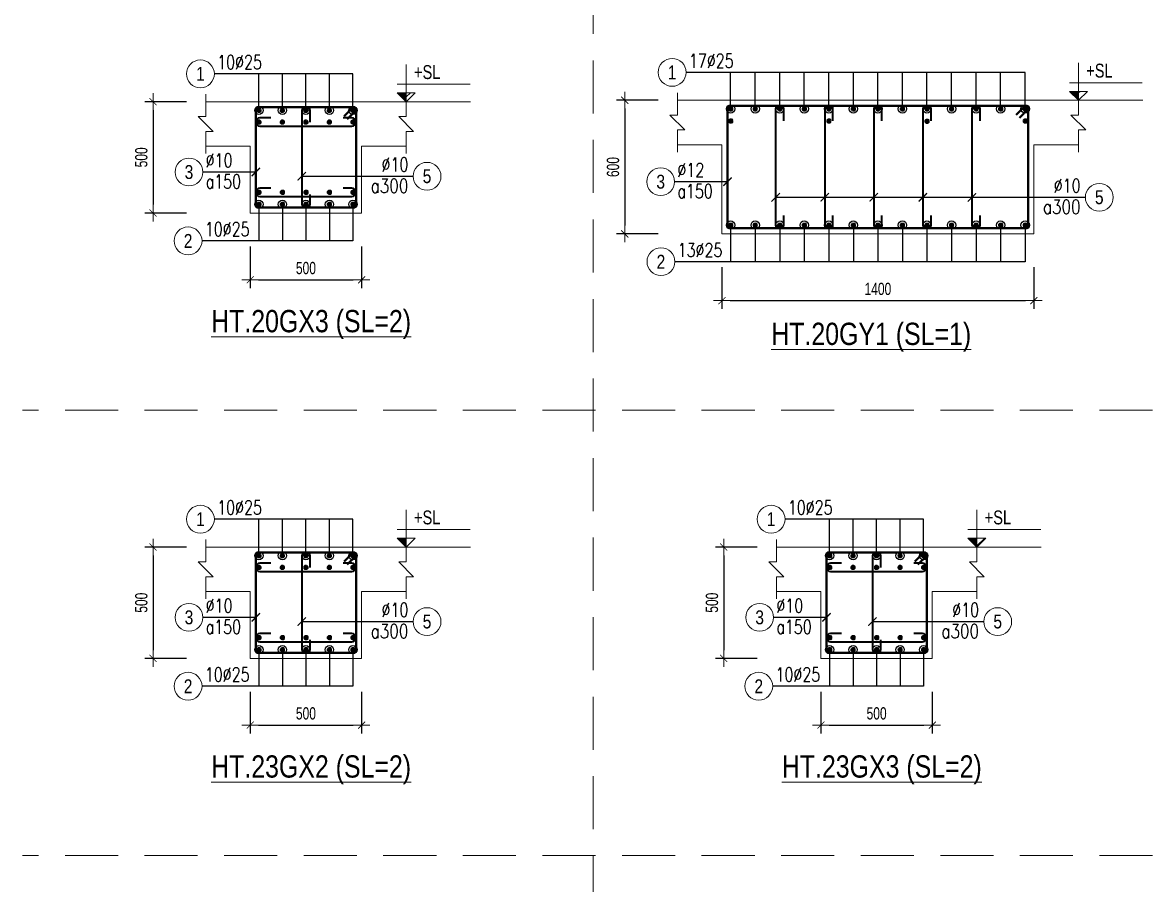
# Model space of a CAD drawing. Header units: millimetres. Extents: x 225489 to 327520, y -235866 to -221866.
# Drawn here: x 267539 to 272615, y -231996 to -228125 of the extents above; entities that cross this region are included whole.
import ezdxf
from ezdxf.enums import TextEntityAlignment as Align

# ---------------------------------------------------------------- set-up
doc = ezdxf.new("R2010")
doc.units = ezdxf.units.MM
doc.header["$PDMODE"] = 3
doc.linetypes.add('HIDDEN2', pattern=[4.762499999999999, 3.175, -1.5875])
doc.layers.get('0').update_dxf_attribs({"lineweight": 20})
doc.layers.get('Defpoints').update_dxf_attribs({"color": 151, "lineweight": 9})
for name, color, linetype, lineweight in [('NDC_S_ANNO', 7, 'Continuous', 20), ('NDC_S_CONTINUOUS', 3, 'Continuous', 20), ('NDC_S_DIM', 1, 'Continuous', 15), ('NDC_S_HIDDEN', 8, 'HIDDEN2', 13), ('NDC_S_REBAR', 4, 'Continuous', 35), ('NDC_S_STIRRUP', 4, 'Continuous', 40), ('NDC_S_TEXT SYMBOL', 7, 'Continuous', 20), ('NDC_S_THIN LINE', 8, 'Continuous', 9), ('NDC_S_VN TEXT', 7, 'Continuous', 20)]:
    doc.layers.add(name, color=color, linetype=linetype, lineweight=lineweight)
doc.styles.add('ARIAL', font='arial.ttf', dxfattribs={"width": 0.8})
doc.styles.add('NDC_ANNO', font='', dxfattribs={"width": 0.8})
doc.styles.add('NDC_DIM', font='', dxfattribs={"width": 0.75})
doc.styles.add('NDC_EN TXT', font='romans.shx', dxfattribs={"width": 0.8})
doc.styles.get('NDC_ANNO').set_extended_font_data('Dotum')
doc.styles.get('NDC_DIM').set_extended_font_data('Dotum')
doc.dimstyles.new('NDC_dim_25', dxfattribs={"dimscale": 25, "dimtxt": 2.2, "dimasz": 1.5, "dimexe": 1.5, "dimexo": 2.5, "dimgap": 1, "dimtad": 1, "dimdec": 0, "dimzin": 0, "dimdsep": 46, "dimtxsty": 'NDC_DIM', "dimblk": 'DIMMARK', "dimcen": 0.09, "dimdle": 1.2, "dimclrd": 1, "dimclre": 1, "dimclrt": 3, "dimadec": 0, "dimazin": 0, "dimtfac": 1, "dimtdec": 0, "dimtix": 1, "dimtofl": 0, "dimtmove": 0, "dimatfit": 3, "dimfxl": 6, "dimfxlon": 1, "dimtolj": 1, "dimtzin": 0, "dimarcsym": 0})

# ---------------------------------------------------------------- blocks, each defined once
blk = doc.blocks.new('kata_block_TD')
at = {"color": 6, "linetype": 'ByBlock', "lineweight": -2, "style": 'ARIAL', "width": 0.8}
blk.add_attdef('SECTDET2', text='', height=5, dxfattribs=at).set_placement((0, 7.970649532882817), align=Align.CENTER)
at = {"color": 0, "linetype": 'ByBlock', "lineweight": -2, "style": 'ARIAL', "width": 0.8}
blk.add_attdef('SECTDET1', text='', height=5, dxfattribs=at).set_placement((0, 1.470649532882817), align=Align.CENTER)
at = {"color": 3, "lineweight": 25, "style": 'ARIAL', "width": 0.8}
blk.add_attdef('SSCALE', text='', height=2.5, dxfattribs=at).set_placement((0, -3.998868953555331), align=Align.CENTER)
blk = doc.blocks.new('kata_block_CT')
at = {"layer": 'NDC_S_ANNO'}
blk.add_hatch(color=3, dxfattribs=at).paths.add_polyline_path([(0, 1.596954857557648), (-1.612010908633238, 1.596954857557648), (0, 0)])
at = {"layer": 'NDC_S_ANNO', "ltscale": 50}
h = blk.add_hatch(dxfattribs=at)
h.set_pattern_fill('ANSI31', color=256, scale=1.406250541793835, style=0)
h.set_pattern_definition([(45.00000000000001, (0, 5.456968210637569e-12), (-3.157122508925224, 3.157122508925225), [])])
h.paths.add_polyline_path([(0, 1.596954857557648), (0, 0), (1.612010908924276, 1.596954857557648)])
for p, q in [((-1.592704896858777, 3.140833880479477), (11.46947077315417, 3.140833880479477)), ((11.56125648126181, 5.456968210637569e-12), (-1.63869572513795, 5.456968210637569e-12))]:
    blk.add_line(p, q, dxfattribs=at)
for points in [[(0, 6.69495074864426), (0, 0)], [(0, 0), (-1.612010908924276, 1.596954857557648), (0, 1.596954857557648)], [(0, 0), (1.612010908924276, 1.596954857557648), (0, 1.596954857557648)]]:
    blk.add_lwpolyline(points, dxfattribs=at)
at = {"layer": 'NDC_S_ANNO', "color": 8, "ltscale": 50}
blk.add_lwpolyline([(0, 0), (-1.612010908633238, 1.596954857557648), (0, 1.596954857557648)], dxfattribs=at)
at = {"layer": 'NDC_S_TEXT SYMBOL', "color": 3, "style": 'NDC_ANNO', "width": 0.8}
blk.add_attdef('CT', (1.409564409346785, 4.068271311703938), '', height=2.5, dxfattribs=at)
blk = doc.blocks.new('DIMMARK')
at = {"layer": 'NDC_S_DIM', "color": 1}
blk.add_line((-1.5, 0), (1, 0), dxfattribs=at)
at = {"layer": 'NDC_S_DIM', "color": 2, "const_width": 0.1}
blk.add_lwpolyline([(-0.4242640687119285, -0.4242640687119285), (0.4242640687119285, 0.4242640687119285)], dxfattribs=at)
blk = doc.blocks.new('*D209')
at = {"layer": 'Defpoints', "color": 0, "transparency": 16777216}
for p in [(268561.1160967996, -228980.4652427723), (269061.1160967996, -228980.4652427723), (269061.1160967996, -229280.4652427723)]:
    blk.add_point(p, dxfattribs=at)
at = {"layer": 'NDC_S_DIM', "color": 1, "lineweight": -2, "transparency": 16777216}
for p, q in [((268561.1160967996, -229130.4652427723), (268561.1160967996, -229317.9652427723)), ((269061.1160967996, -229130.4652427723), (269061.1160967996, -229317.9652427723)), ((268598.6160967996, -229280.4652427723), (269023.6160967996, -229280.4652427723))]:
    blk.add_line(p, q, dxfattribs=at)
at = {"layer": 'NDC_S_DIM', "color": 1, "lineweight": -2, "transparency": 16777216, "xscale": 37.5, "yscale": 37.5, "zscale": 37.5, "rotation": 180}
blk.add_blockref('DIMMARK', (268561.1160967996, -229280.4652427723), dxfattribs=at)
at = {"layer": 'NDC_S_DIM', "color": 1, "lineweight": -2, "transparency": 16777216, "xscale": 37.5, "yscale": 37.5, "zscale": 37.5}
blk.add_blockref('DIMMARK', (269061.1160967996, -229280.4652427723), dxfattribs=at)
at = {"layer": 'NDC_S_DIM', "color": 3, "transparency": 16777216, "insert": (268811.1160967996, -229227.9652427723), "char_height": 55.00000000000001, "attachment_point": 5, "style": 'NDC_DIM'}
blk.add_mtext('\\A1;500', dxfattribs=at)
blk = doc.blocks.new('*D210')
at = {"layer": 'Defpoints', "color": 0, "transparency": 16777216}
for p in [(268630.7892213439, -228480.4652427723), (268124.7892213439, -228980.4652427723), (268630.7892213439, -228980.4652427723)]:
    blk.add_point(p, dxfattribs=at)
at = {"layer": 'NDC_S_DIM', "color": 1, "lineweight": -2, "transparency": 16777216}
for p, q in [((268274.7892213439, -228480.4652427723), (268087.2892213439, -228480.4652427723)), ((268124.7892213439, -228517.9652427723), (268124.7892213439, -228942.9652427723)), ((268274.7892213439, -228980.4652427723), (268087.2892213439, -228980.4652427723))]:
    blk.add_line(p, q, dxfattribs=at)
at = {"layer": 'NDC_S_DIM', "color": 1, "lineweight": -2, "transparency": 16777216, "xscale": 37.5, "yscale": 37.5, "zscale": 37.5}
for p, rotation in [((268124.7892213439, -228480.4652427723), 90), ((268124.7892213439, -228980.4652427723), 270)]:
    blk.add_blockref('DIMMARK', p, dxfattribs=dict(at, rotation=rotation))
at = {"layer": 'NDC_S_DIM', "color": 3, "transparency": 16777216, "insert": (268072.289221344, -228730.4652427723), "char_height": 55.00000000000001, "attachment_point": 5, "rotation": 90, "style": 'NDC_DIM'}
blk.add_mtext('\\A1;500', dxfattribs=at)
blk = doc.blocks.new('kata_block_THEP')
at = {"layer": 'NDC_S_REBAR', "color": 0}
for p, q in [((-0.5, 0), (0.5, 0)), ((-0.3535533905960619, 0.353553390592424), (0.3535533905960619, -0.353553390592424)), ((0.3535533905960619, 0.353553390592424), (-0.3535533905960619, -0.353553390592424)), ((0, 0.5), (0, -0.5))]:
    blk.add_line(p, q, dxfattribs=at)
at = {"layer": 'NDC_S_REBAR', "color": 0, "const_width": 0.08333333333333334}
blk.add_lwpolyline([(-0.5, -1.818989403545856e-12, 1), (0.5000000000145519, -1.818989403545856e-12, 1), (-0.5, -1.818989403545856e-12, 1)], format="xyb", dxfattribs=at)
blk = doc.blocks.new('*U11')
blk.add_circle((-2.5, 0), 2.5)
at = {"layer": 'NDC_S_VN TEXT', "color": 3, "style": 'NDC_EN TXT', "width": 0.75}
blk.add_attdef('DK1', (0.5, 0.8455043070534884), '', height=2.5, dxfattribs=at)
at = {"layer": 'NDC_S_VN TEXT', "color": 7, "style": 'ARIAL', "width": 0.8}
blk.add_attdef('SH2', text='', height=2.5, dxfattribs=at).set_placement((-2.5, 0), align=Align.MIDDLE)
blk = doc.blocks.new('*U12')
blk.add_circle((-2.5, 0), 2.5)
at = {"layer": 'NDC_S_VN TEXT', "color": 3, "style": 'NDC_EN TXT', "width": 0.75}
for tag, p in [('DK1', (0.5, 0.8455043070534884)), ('KC1', (0.5, -2.972544307831413))]:
    blk.add_attdef(tag, p, '', height=2.5, dxfattribs=at)
at = {"layer": 'NDC_S_VN TEXT', "color": 7, "style": 'ARIAL', "width": 0.8}
blk.add_attdef('SH2', text='', height=2.5, dxfattribs=at).set_placement((-2.5, 0), align=Align.MIDDLE)
blk = doc.blocks.new('*U15')
blk.add_circle((2.5, 0), 2.5)
at = {"layer": 'NDC_S_VN TEXT', "color": 3, "style": 'NDC_EN TXT'}
for tag, width, p in [('DK2', 0.75, (-0.85, 0.8455043070534884)), ('KC2', 0.8, (-0.85, -2.972544307831413))]:
    blk.add_attdef(tag, text='', height=2.5, dxfattribs=dict(at, width=width)).set_placement(p, align=Align.RIGHT)
at = {"layer": 'NDC_S_VN TEXT', "color": 7, "style": 'ARIAL', "width": 0.8}
blk.add_attdef('SH3', text='', height=2.5, dxfattribs=at).set_placement((2.5, 0), align=Align.MIDDLE)
blk = doc.blocks.new('*D211')
at = {"layer": 'Defpoints', "color": 0, "transparency": 16777216}
for p in [(270678.4251218303, -229073.9738189818), (272078.4251218303, -229073.9738189818), (272078.4251218303, -229373.9738189818)]:
    blk.add_point(p, dxfattribs=at)
at = {"layer": 'NDC_S_DIM', "color": 1, "lineweight": -2, "transparency": 16777216}
for p, q in [((270678.4251218303, -229223.9738189818), (270678.4251218303, -229411.4738189818)), ((272078.4251218303, -229223.9738189818), (272078.4251218303, -229411.4738189818)), ((270715.9251218303, -229373.9738189818), (272040.9251218303, -229373.9738189818))]:
    blk.add_line(p, q, dxfattribs=at)
at = {"layer": 'NDC_S_DIM', "color": 1, "lineweight": -2, "transparency": 16777216, "xscale": 37.5, "yscale": 37.5, "zscale": 37.5, "rotation": 180}
blk.add_blockref('DIMMARK', (270678.4251218303, -229373.9738189818), dxfattribs=at)
at = {"layer": 'NDC_S_DIM', "color": 1, "lineweight": -2, "transparency": 16777216, "xscale": 37.5, "yscale": 37.5, "zscale": 37.5}
blk.add_blockref('DIMMARK', (272078.4251218303, -229373.9738189818), dxfattribs=at)
at = {"layer": 'NDC_S_DIM', "color": 3, "transparency": 16777216, "insert": (271378.4251218303, -229321.4738189818), "char_height": 55.00000000000001, "attachment_point": 5, "style": 'NDC_DIM'}
blk.add_mtext('\\A1;1400', dxfattribs=at)
blk = doc.blocks.new('*D208')
at = {"layer": 'Defpoints', "color": 0, "transparency": 16777216}
for p in [(270748.0982463746, -228473.9738189818), (270242.0982463746, -229073.9738189818), (270748.0982463746, -229073.9738189818)]:
    blk.add_point(p, dxfattribs=at)
at = {"layer": 'NDC_S_DIM', "color": 1, "lineweight": -2, "transparency": 16777216}
for p, q in [((270392.0982463746, -228473.9738189818), (270204.5982463746, -228473.9738189818)), ((270242.0982463746, -228511.4738189818), (270242.0982463746, -229036.4738189818)), ((270392.0982463746, -229073.9738189818), (270204.5982463746, -229073.9738189818))]:
    blk.add_line(p, q, dxfattribs=at)
at = {"layer": 'NDC_S_DIM', "color": 1, "lineweight": -2, "transparency": 16777216, "xscale": 37.5, "yscale": 37.5, "zscale": 37.5}
for p, rotation in [((270242.0982463746, -228473.9738189818), 90), ((270242.0982463746, -229073.9738189818), 270)]:
    blk.add_blockref('DIMMARK', p, dxfattribs=dict(at, rotation=rotation))
at = {"layer": 'NDC_S_DIM', "color": 3, "transparency": 16777216, "insert": (270189.5982463746, -228773.9738189818), "char_height": 55.00000000000001, "attachment_point": 5, "rotation": 90, "style": 'NDC_DIM'}
blk.add_mtext('\\A1;600', dxfattribs=at)
blk = doc.blocks.new('*D224')
at = {"layer": 'Defpoints', "color": 0, "transparency": 16777216}
for p in [(268561.1160967996, -230980.46524277), (269061.1160967996, -230980.46524277), (269061.1160967996, -231280.46524277)]:
    blk.add_point(p, dxfattribs=at)
at = {"layer": 'NDC_S_DIM', "color": 1, "lineweight": -2, "transparency": 16777216}
for p, q in [((268561.1160967996, -231130.46524277), (268561.1160967996, -231317.96524277)), ((269061.1160967996, -231130.46524277), (269061.1160967996, -231317.96524277)), ((268598.6160967996, -231280.46524277), (269023.6160967996, -231280.46524277))]:
    blk.add_line(p, q, dxfattribs=at)
at = {"layer": 'NDC_S_DIM', "color": 1, "lineweight": -2, "transparency": 16777216, "xscale": 37.5, "yscale": 37.5, "zscale": 37.5, "rotation": 180}
blk.add_blockref('DIMMARK', (268561.1160967996, -231280.46524277), dxfattribs=at)
at = {"layer": 'NDC_S_DIM', "color": 1, "lineweight": -2, "transparency": 16777216, "xscale": 37.5, "yscale": 37.5, "zscale": 37.5}
blk.add_blockref('DIMMARK', (269061.1160967996, -231280.46524277), dxfattribs=at)
at = {"layer": 'NDC_S_DIM', "color": 3, "transparency": 16777216, "insert": (268811.1160967996, -231227.96524277), "char_height": 55.00000000000001, "attachment_point": 5, "style": 'NDC_DIM'}
blk.add_mtext('\\A1;500', dxfattribs=at)
blk = doc.blocks.new('*D225')
at = {"layer": 'Defpoints', "color": 0, "transparency": 16777216}
for p in [(268630.7892213439, -230480.46524277), (268124.7892213439, -230980.46524277), (268630.7892213439, -230980.46524277)]:
    blk.add_point(p, dxfattribs=at)
at = {"layer": 'NDC_S_DIM', "color": 1, "lineweight": -2, "transparency": 16777216}
for p, q in [((268274.7892213439, -230480.46524277), (268087.2892213439, -230480.46524277)), ((268124.7892213439, -230517.96524277), (268124.7892213439, -230942.96524277)), ((268274.7892213439, -230980.46524277), (268087.2892213439, -230980.46524277))]:
    blk.add_line(p, q, dxfattribs=at)
at = {"layer": 'NDC_S_DIM', "color": 1, "lineweight": -2, "transparency": 16777216, "xscale": 37.5, "yscale": 37.5, "zscale": 37.5}
for p, rotation in [((268124.7892213439, -230480.46524277), 90), ((268124.7892213439, -230980.46524277), 270)]:
    blk.add_blockref('DIMMARK', p, dxfattribs=dict(at, rotation=rotation))
at = {"layer": 'NDC_S_DIM', "color": 3, "transparency": 16777216, "insert": (268072.289221344, -230730.4652427699), "char_height": 55.00000000000001, "attachment_point": 5, "rotation": 90, "style": 'NDC_DIM'}
blk.add_mtext('\\A1;500', dxfattribs=at)
blk = doc.blocks.new('*D226')
at = {"layer": 'Defpoints', "color": 0, "transparency": 16777216}
for p in [(271122.6270341682, -230980.46524277), (271622.6270341682, -230980.46524277), (271622.6270341682, -231280.46524277)]:
    blk.add_point(p, dxfattribs=at)
at = {"layer": 'NDC_S_DIM', "color": 1, "lineweight": -2, "transparency": 16777216}
for p, q in [((271122.6270341682, -231130.46524277), (271122.6270341682, -231317.96524277)), ((271622.6270341682, -231130.46524277), (271622.6270341682, -231317.96524277)), ((271160.1270341682, -231280.46524277), (271585.1270341682, -231280.46524277))]:
    blk.add_line(p, q, dxfattribs=at)
at = {"layer": 'NDC_S_DIM', "color": 1, "lineweight": -2, "transparency": 16777216, "xscale": 37.5, "yscale": 37.5, "zscale": 37.5, "rotation": 180}
blk.add_blockref('DIMMARK', (271122.6270341682, -231280.46524277), dxfattribs=at)
at = {"layer": 'NDC_S_DIM', "color": 1, "lineweight": -2, "transparency": 16777216, "xscale": 37.5, "yscale": 37.5, "zscale": 37.5}
blk.add_blockref('DIMMARK', (271622.6270341682, -231280.46524277), dxfattribs=at)
at = {"layer": 'NDC_S_DIM', "color": 3, "transparency": 16777216, "insert": (271372.6270341682, -231227.96524277), "char_height": 55.00000000000001, "attachment_point": 5, "style": 'NDC_DIM'}
blk.add_mtext('\\A1;500', dxfattribs=at)
blk = doc.blocks.new('*D227')
at = {"layer": 'Defpoints', "color": 0, "transparency": 16777216}
for p in [(271192.3001587125, -230480.46524277), (270686.3001587125, -230980.46524277), (271192.3001587125, -230980.46524277)]:
    blk.add_point(p, dxfattribs=at)
at = {"layer": 'NDC_S_DIM', "color": 1, "lineweight": -2, "transparency": 16777216}
for p, q in [((270836.3001587125, -230480.46524277), (270648.8001587125, -230480.46524277)), ((270686.3001587125, -230517.96524277), (270686.3001587125, -230942.96524277)), ((270836.3001587125, -230980.46524277), (270648.8001587125, -230980.46524277))]:
    blk.add_line(p, q, dxfattribs=at)
at = {"layer": 'NDC_S_DIM', "color": 1, "lineweight": -2, "transparency": 16777216, "xscale": 37.5, "yscale": 37.5, "zscale": 37.5}
for p, rotation in [((270686.3001587125, -230480.46524277), 90), ((270686.3001587125, -230980.46524277), 270)]:
    blk.add_blockref('DIMMARK', p, dxfattribs=dict(at, rotation=rotation))
at = {"layer": 'NDC_S_DIM', "color": 3, "transparency": 16777216, "insert": (270633.8001587125, -230730.46524277), "char_height": 55.00000000000001, "attachment_point": 5, "rotation": 90, "style": 'NDC_DIM'}
blk.add_mtext('\\A1;500', dxfattribs=at)

msp = doc.modelspace()

# ---------------------------------------------------------------- linework, layer by layer
at = {"layer": 'NDC_S_CONTINUOUS'}
for points in [[(268361.1160967996, -228480.4652427723), (268561.1160967996, -228480.4652427723), (268561.1160967996, -228480.4652427723), (269061.1160967996, -228480.4652427723), (269061.1160967996, -228480.4652427723), (269261.1160967996, -228480.4652427723)], [(270478.4251218303, -228473.9738189818), (270678.4251218303, -228473.9738189818), (270678.4251218303, -228473.9738189818), (272078.4251218303, -228473.9738189818), (272078.4251218303, -228473.9738189818), (272278.4251218303, -228473.9738189818)], [(268361.1160967996, -228680.4652427723), (268561.1160967996, -228680.4652427723), (268561.1160967996, -228980.4652427723), (269061.1160967996, -228980.4652427723), (269061.1160967996, -228680.4652427723), (269261.1160967996, -228680.4652427723)], [(270478.4251218303, -228673.9738189818), (270678.4251218303, -228673.9738189818), (270678.4251218303, -229073.9738189818), (272078.4251218303, -229073.9738189818), (272078.4251218303, -228673.9738189818), (272278.4251218303, -228673.9738189818)], [(268361.1160967996, -230480.46524277), (268561.1160967996, -230480.46524277), (268561.1160967996, -230480.46524277), (269061.1160967996, -230480.46524277), (269061.1160967996, -230480.46524277), (269261.1160967996, -230480.46524277)], [(270922.6270341682, -230480.46524277), (271122.6270341682, -230480.46524277), (271122.6270341682, -230480.46524277), (271622.6270341682, -230480.46524277), (271622.6270341682, -230480.46524277), (271822.6270341682, -230480.46524277)], [(268361.1160967996, -230680.46524277), (268561.1160967996, -230680.46524277), (268561.1160967996, -230980.46524277), (269061.1160967996, -230980.46524277), (269061.1160967996, -230680.46524277), (269261.1160967996, -230680.46524277)], [(270922.6270341682, -230680.46524277), (271122.6270341682, -230680.46524277), (271122.6270341682, -230980.46524277), (271622.6270341682, -230980.46524277), (271622.6270341682, -230680.46524277), (271822.6270341682, -230680.46524277)]]:
    msp.add_lwpolyline(points, dxfattribs=at)
at = {"layer": 'NDC_S_HIDDEN', "ltscale": 75}
for p, q in [((270100.896388074, -221865.8761660784), (270100.896388074, -235865.8761660625)), ((285469.9620122854, -229865.8761660693), (267539.3854507055, -229865.8761660692)), ((285469.9620122854, -231865.876166067), (267539.3854507055, -231865.8761660669))]:
    msp.add_line(p, q, dxfattribs=at)
at = {"layer": 'NDC_S_REBAR'}
for points in [[(270956.3234586943, -228566.3185089151), (270956.3234586943, -228517.4053391053, 0.9999999999999999), (270919.4594586943, -228517.4053391053), (270919.4594586943, -229030.5418189817, 0.9999999999999999), (270956.3234586943, -229030.5418189817), (270956.3234586943, -228991.2849279729, -0.414213562)], [(271176.3907849663, -228566.3185089151), (271176.3907849663, -228517.4053391053, 0.9999999999999999), (271139.5267849662, -228517.4053391053), (271139.5267849662, -229030.5418189817, 0.9999999999999999), (271176.3907849663, -229030.5418189817), (271176.3907849663, -228991.2849279729, -0.414213562)], [(271396.7241183036, -228566.3185089151), (271396.7241183036, -228517.4053391053, 0.9999999999999999), (271359.8601183036, -228517.4053391053), (271359.8601183036, -229030.5418189818, 0.9999999999999999), (271396.7241183036, -229030.5418189818), (271396.7241183036, -228991.2849279729, -0.414213562)], [(271617.057451641, -228566.3185089151), (271617.057451641, -228517.4053391053, 0.9999999999999999), (271580.193451641, -228517.4053391053), (271580.193451641, -229030.5418189818, 0.9999999999999999), (271617.057451641, -229030.5418189818), (271617.057451641, -228991.2849279729, -0.414213562)], [(271837.3907849743, -228566.3185089152), (271837.3907849743, -228517.4053391053, 0.9999999999999999), (271800.5267849743, -228517.4053391053), (271800.5267849743, -229030.5418189818, 0.9999999999999999), (271837.3907849743, -229030.5418189818), (271837.3907849743, -228991.284927973, -0.414213562)], [(268829.5480967996, -228572.8099327056), (268829.5480967996, -228523.8967628958, 0.9999999999999999), (268792.6840967996, -228523.8967628958), (268792.6840967996, -228937.0332427722, 0.9999999999999999), (268829.5480967996, -228937.0332427722), (268829.5480967996, -228897.7763517634, -0.414213562)], [(268653.4612666097, -228553.6912818585), (268604.5480967998, -228553.6912818585, 0.9999999999999999), (268604.5480967998, -228590.5552818586), (269017.6840967998, -228590.5552818586, 0.9999999999999999), (269017.6840967998, -228553.6912818585), (268978.4272057909, -228553.6912818585, -0.414213562)], [(268653.4612666097, -228868.9819732218), (268604.5480967998, -228868.9819732218, 0.9999999999999999), (268604.5480967998, -228905.8459732218), (269017.6840967998, -228905.8459732218, 0.9999999999999999), (269017.6840967998, -228868.9819732218), (268978.4272057909, -228868.9819732218, -0.414213562)], [(268829.5480967996, -230572.8099327033), (268829.5480967996, -230523.8967628934, 0.9999999999999999), (268792.6840967996, -230523.8967628934), (268792.6840967996, -230937.0332427699, 0.9999999999999999), (268829.5480967996, -230937.0332427699), (268829.5480967996, -230897.7763517611, -0.414213562)], [(271391.0590341682, -230572.8099327034), (271391.0590341682, -230523.8967628935, 0.9999999999999999), (271354.1950341681, -230523.8967628935), (271354.1950341681, -230937.03324277, 0.9999999999999999), (271391.0590341682, -230937.03324277), (271391.0590341682, -230897.7763517612, -0.414213562)], [(268653.4612666097, -230553.6912818562), (268604.5480967998, -230553.6912818562, 0.9999999999999999), (268604.5480967998, -230590.5552818563), (269017.6840967998, -230590.5552818563, 0.9999999999999999), (269017.6840967998, -230553.6912818562), (268978.4272057909, -230553.6912818562, -0.414213562)], [(271214.9722039782, -230553.6912818563), (271166.0590341684, -230553.6912818563, 0.9999999999999999), (271166.0590341684, -230590.5552818563), (271579.1950341683, -230590.5552818563, 0.9999999999999999), (271579.1950341683, -230553.6912818563), (271539.9381431595, -230553.6912818563, -0.414213562)], [(268653.4612666097, -230868.9819732194), (268604.5480967998, -230868.9819732194, 0.9999999999999999), (268604.5480967998, -230905.8459732195), (269017.6840967998, -230905.8459732195, 0.9999999999999999), (269017.6840967998, -230868.9819732194), (268978.4272057909, -230868.9819732194, -0.414213562)], [(271214.9722039782, -230868.9819732195), (271166.0590341684, -230868.9819732195, 0.9999999999999999), (271166.0590341684, -230905.8459732195), (271579.1950341683, -230905.8459732195, 0.9999999999999999), (271579.1950341683, -230868.9819732195), (271539.9381431595, -230868.9819732195, -0.414213562)]]:
    msp.add_lwpolyline(points, format="xyb", dxfattribs=at)
at = {"layer": 'NDC_S_STIRRUP'}
for points in [[(271999.4251218303, -228538.9738189818), (272039.4251218303, -228498.9738189818, -0.414213562), (272053.4251218303, -228512.9738189818), (272053.4251218303, -229034.9738189818, -0.414213562), (272039.4251218303, -229048.9738189818), (270717.4251218303, -229048.9738189818, -0.414213562), (270703.4251218303, -229034.9738189818), (270703.4251218303, -228512.9738189818, -0.414213562), (270717.4251218303, -228498.9738189818), (272039.4251218303, -228498.9738189818, -0.414213562), (272053.4251218303, -228512.9738189818), (272013.4251218303, -228552.9738189818)], [(268982.1160967996, -228545.4652427723), (269022.1160967996, -228505.4652427723, -0.414213562), (269036.1160967996, -228519.4652427723), (269036.1160967996, -228941.4652427723, -0.414213562), (269022.1160967996, -228955.4652427723), (268600.1160967996, -228955.4652427723, -0.414213562), (268586.1160967996, -228941.4652427723), (268586.1160967996, -228519.4652427723, -0.414213562), (268600.1160967996, -228505.4652427723), (269022.1160967996, -228505.4652427723, -0.414213562), (269036.1160967996, -228519.4652427723), (268996.1160967996, -228559.4652427723)], [(268982.1160967996, -230545.46524277), (269022.1160967996, -230505.46524277, -0.414213562), (269036.1160967996, -230519.46524277), (269036.1160967996, -230941.46524277, -0.414213562), (269022.1160967996, -230955.46524277), (268600.1160967996, -230955.46524277, -0.414213562), (268586.1160967996, -230941.46524277), (268586.1160967996, -230519.46524277, -0.414213562), (268600.1160967996, -230505.46524277), (269022.1160967996, -230505.46524277, -0.414213562), (269036.1160967996, -230519.46524277), (268996.1160967996, -230559.46524277)], [(271543.6270341682, -230545.46524277), (271583.6270341682, -230505.46524277, -0.414213562), (271597.6270341682, -230519.46524277), (271597.6270341682, -230941.46524277, -0.414213562), (271583.6270341682, -230955.46524277), (271161.6270341682, -230955.46524277, -0.414213562), (271147.6270341682, -230941.46524277), (271147.6270341682, -230519.46524277, -0.414213562), (271161.6270341682, -230505.46524277), (271583.6270341682, -230505.46524277, -0.414213562), (271597.6270341682, -230519.46524277), (271557.6270341682, -230559.46524277)]]:
    msp.add_lwpolyline(points, format="xyb", dxfattribs=at)
at = {"layer": 'NDC_S_THIN LINE'}
for points in [[(268361.1160967996, -228713.7985761056), (268361.1160967996, -228613.7985761056), (268394.449430133, -228613.7985761056), (268327.7827634663, -228547.131909439), (268361.1160967996, -228547.131909439), (268361.1160967996, -228447.131909439)], [(269261.1160967996, -228713.7985761056), (269261.1160967996, -228613.7985761056), (269294.449430133, -228613.7985761056), (269227.7827634663, -228547.131909439), (269261.1160967996, -228547.131909439), (269261.1160967996, -228447.131909439)], [(270478.4251218303, -228707.3071523151), (270478.4251218303, -228607.3071523151), (270511.7584551636, -228607.3071523151), (270445.0917884969, -228540.6404856484), (270478.4251218303, -228540.6404856484), (270478.4251218303, -228440.6404856484)], [(272278.4251218303, -228707.3071523151), (272278.4251218303, -228607.3071523151), (272311.7584551636, -228607.3071523151), (272245.0917884969, -228540.6404856484), (272278.4251218303, -228540.6404856484), (272278.4251218303, -228440.6404856484)], [(268361.1160967996, -230713.7985761033), (268361.1160967996, -230613.7985761033), (268394.449430133, -230613.7985761033), (268327.7827634663, -230547.1319094366), (268361.1160967996, -230547.1319094366), (268361.1160967996, -230447.1319094366)], [(269261.1160967996, -230713.7985761033), (269261.1160967996, -230613.7985761033), (269294.449430133, -230613.7985761033), (269227.7827634663, -230547.1319094366), (269261.1160967996, -230547.1319094366), (269261.1160967996, -230447.1319094366)], [(270922.6270341682, -230713.7985761034), (270922.6270341682, -230613.7985761034), (270955.9603675015, -230613.7985761034), (270889.2937008349, -230547.1319094367), (270922.6270341682, -230547.1319094367), (270922.6270341682, -230447.1319094367)], [(271822.6270341682, -230713.7985761034), (271822.6270341682, -230613.7985761034), (271855.9603675015, -230613.7985761034), (271789.2937008349, -230547.1319094367), (271822.6270341682, -230547.1319094367), (271822.6270341682, -230447.1319094367)]]:
    msp.add_lwpolyline(points, dxfattribs=at)

# ---------------------------------------------------------------- block references
at = {"layer": 'NDC_S_REBAR', "xscale": 22, "yscale": 22, "zscale": 22}
for p in [(270717.4251218303, -228512.9738189818), (270827.5917884969, -228512.9738189818), (270937.7584551636, -228512.9738189818), (271047.9251218303, -228512.9738189818), (271158.0917884969, -228512.9738189818), (271268.2584551636, -228512.9738189818), (271378.4251218303, -228512.9738189818), (271488.5917884969, -228512.9738189818), (271598.7584551636, -228512.9738189818), (271708.9251218303, -228512.9738189818), (271819.0917884969, -228512.9738189818), (271929.2584551636, -228512.9738189818), (272039.4251218303, -228512.9738189818), (268600.1160967996, -228519.4652427723), (269022.1160967996, -228519.4652427723), (268600.1160967996, -228572.1232818585), (269022.1160967996, -228572.1232818585), (270717.4251218303, -228567.4467240676), (271158.0917884969, -228567.4467240676), (271598.6254516408, -228568.2760101614), (272039.4251218303, -228567.4467240676), (268600.1160967996, -228887.4139732217), (268705.6160967996, -228887.4139732217), (268811.1160967996, -228887.4139732217), (268916.6160967996, -228887.4139732217), (269022.1160967996, -228887.4139732217), (268600.1160967996, -228941.4652427723), (268705.6160967996, -228941.4652427723), (268811.1160967996, -228941.4652427723), (268916.6160967996, -228941.4652427723), (269022.1160967996, -228941.4652427723), (270717.4251218303, -229034.9738189818), (270827.5917884969, -229034.9738189818), (270937.7584551636, -229034.9738189818), (271047.9251218303, -229034.9738189818), (271158.0917884969, -229034.9738189818), (271268.2584551636, -229034.9738189818), (271378.4251218303, -229034.9738189818), (271488.5917884969, -229034.9738189818), (271598.7584551636, -229034.9738189818), (271708.9251218303, -229034.9738189818), (271819.0917884969, -229034.9738189818), (271929.2584551636, -229034.9738189818), (272039.4251218303, -229034.9738189818), (268600.1160967996, -230519.46524277), (269022.1160967996, -230519.46524277), (271161.6270341682, -230519.46524277), (271583.6270341682, -230519.46524277), (268600.1160967996, -230572.1232818562), (269022.1160967996, -230572.1232818562), (271161.6270341682, -230572.1232818562), (271583.6270341682, -230572.1232818562), (268600.1160967996, -230887.4139732194), (268705.6160967996, -230887.4139732194), (268811.1160967996, -230887.4139732194), (268916.6160967996, -230887.4139732194), (269022.1160967996, -230887.4139732194), (271161.6270341682, -230887.4139732195), (271267.1270341682, -230887.4139732195), (271372.6270341682, -230887.4139732195), (271478.1270341682, -230887.4139732195), (271583.6270341682, -230887.4139732195), (268600.1160967996, -230941.46524277), (268705.6160967996, -230941.46524277), (268811.1160967996, -230941.46524277), (268916.6160967996, -230941.46524277), (269022.1160967996, -230941.46524277), (271161.6270341682, -230941.46524277), (271267.1270341682, -230941.46524277), (271372.6270341682, -230941.46524277), (271478.1270341682, -230941.46524277), (271583.6270341682, -230941.46524277)]:
    msp.add_blockref('kata_block_THEP', p, dxfattribs=at)
at = {"layer": 'NDC_S_REBAR', "xscale": -22, "yscale": 22, "zscale": 22, "rotation": 180}
for p in [(268705.6160967996, -228519.4652427723), (268811.1160967996, -228519.4652427723), (268916.6160967996, -228519.4652427723), (268705.6160967996, -228572.1232818585), (268811.1160967996, -228572.1232818585), (268916.6160967996, -228572.1232818585), (268705.6160967996, -230519.46524277), (268811.1160967996, -230519.46524277), (268916.6160967996, -230519.46524277), (271267.1270341682, -230519.46524277), (271372.6270341682, -230519.46524277), (271478.1270341682, -230519.46524277), (268705.6160967996, -230572.1232818562), (268811.1160967996, -230572.1232818562), (268916.6160967996, -230572.1232818562), (271267.1270341682, -230572.1232818562), (271372.6270341682, -230572.1232818562), (271478.1270341682, -230572.1232818562)]:
    msp.add_blockref('kata_block_THEP', p, dxfattribs=at)
at = {"layer": 'NDC_S_THIN LINE', "xscale": 25, "yscale": 25, "zscale": 25}
for name, p, values in [('*U11', (268400.1160967996, -228355.4652427723), {'SH2': '1', 'DK1': '10%%c25'}), ('*U11', (270517.4251218303, -228348.9738189818), {'SH2': '1', 'DK1': '17%%c25'}), ('*U12', (268348.6160967996, -228796.2859133819), {'SH2': '3', 'DK1': '%%c10', 'KC1': 'a150'}), ('*U15', (269292.1722956639, -228815.3815056591), {'SH3': '5', 'DK2': '%%c10', 'KC2': 'a300'}), ('*U12', (270465.9251218303, -228839.7944895914), {'SH2': '3', 'DK1': '%%c12', 'KC1': 'a150'}), ('*U15', (272309.4813206945, -228909.964225858), {'SH3': '5', 'DK2': '%%c10', 'KC2': 'a300'}), ('*U11', (268344.6576489512, -229105.4652427723), {'SH2': '2', 'DK1': '10%%c25'}), ('*U11', (270467.1161534534, -229198.9738189818), {'SH2': '2', 'DK1': '13%%c25'}), ('*U11', (268400.1160967996, -230355.46524277), {'SH2': '1', 'DK1': '10%%c25'}), ('*U11', (270961.6270341682, -230355.46524277), {'SH2': '1', 'DK1': '10%%c25'}), ('*U12', (268348.6160967996, -230796.2859133795), {'SH2': '3', 'DK1': '%%c10', 'KC1': 'a150'}), ('*U15', (269292.1722956639, -230815.3815056568), {'SH3': '5', 'DK2': '%%c10', 'KC2': 'a300'}), ('*U12', (270910.1270341682, -230796.2859133796), {'SH2': '3', 'DK1': '%%c10', 'KC1': 'a150'}), ('*U15', (271853.6832330324, -230815.3815056568), {'SH3': '5', 'DK2': '%%c10', 'KC2': 'a300'}), ('*U11', (268344.6576489512, -231105.46524277), {'SH2': '2', 'DK1': '10%%c25'}), ('*U11', (270906.1685863197, -231105.46524277), {'SH2': '2', 'DK1': '10%%c25'})]:
    msp.add_blockref(name, p, dxfattribs=at).add_auto_attribs(values)
at = {"layer": 'NDC_S_VN TEXT', "xscale": 25, "yscale": 25, "zscale": 25}
for p in [(269261.1160967996, -228480.4652427723), (272278.4251218303, -228473.9738189818), (269261.1160967996, -230480.46524277), (271822.6270341682, -230480.46524277)]:
    msp.add_blockref('kata_block_CT', p, dxfattribs=at).add_auto_attribs({'CT': '+SL'})
at = {"layer": 'NDC_S_VN TEXT'}
ref = msp.add_blockref('kata_block_TD', (268834.3744711572, -229545.3708897093), dxfattribs=dict(at, xscale=20, yscale=20, zscale=20))
ref.add_attrib('SECTDET1', '%%uHT.20GX3 (SL=2)', dxfattribs={"layer": '0', "color": 0, "linetype": 'ByBlock', "lineweight": -2, "height": 100, "style": 'ARIAL', "width": 0.8}).set_placement((268834.3744711572, -229515.9578990516), align=Align.CENTER)
ref = msp.add_blockref('kata_block_TD', (271348.45052806, -229602.553900716), dxfattribs=dict(at, xscale=20, yscale=20, zscale=20))
ref.add_attrib('SECTDET1', '%%uHT.20GY1 (SL=1)', dxfattribs={"layer": '0', "color": 0, "linetype": 'ByBlock', "lineweight": -2, "height": 100, "style": 'ARIAL', "width": 0.8}).set_placement((271348.45052806, -229573.1409100584), align=Align.CENTER)
ref = msp.add_blockref('kata_block_TD', (268834.3744711572, -231545.370889707), dxfattribs=dict(at, xscale=20, yscale=20, zscale=20))
ref.add_attrib('SECTDET1', '%%uHT.23GX2 (SL=2)', dxfattribs={"layer": '0', "color": 0, "linetype": 'ByBlock', "lineweight": -2, "height": 100, "style": 'ARIAL', "width": 0.8}).set_placement((268834.3744711572, -231515.9578990493), align=Align.CENTER)
ref = msp.add_blockref('kata_block_TD', (271395.8854085258, -231545.370889707), dxfattribs=dict(at, xscale=20, yscale=20, zscale=20))
ref.add_attrib('SECTDET1', '%%uHT.23GX3 (SL=2)', dxfattribs={"layer": '0', "color": 0, "linetype": 'ByBlock', "lineweight": -2, "height": 100, "style": 'ARIAL', "width": 0.8}).set_placement((271395.8854085258, -231515.9578990494), align=Align.CENTER)

# ---------------------------------------------------------------- dimensions: what is measured, and where the dimension line sits
at = {"layer": 'NDC_S_DIM'}
for base, p1, p2, picture, middle in [((268124.7892213439, -228980.4652427723), (268630.7892213439, -228480.4652427723), (268630.7892213439, -228980.4652427723), '*D210', (268072.289221344, -228730.4652427723)), ((270242.0982463746, -229073.9738189818), (270748.0982463746, -228473.9738189818), (270748.0982463746, -229073.9738189818), '*D208', (270189.5982463746, -228773.9738189818)), ((268124.7892213439, -230980.46524277), (268630.7892213439, -230480.46524277), (268630.7892213439, -230980.46524277), '*D225', (268072.289221344, -230730.4652427699)), ((270686.3001587125, -230980.46524277), (271192.3001587125, -230480.46524277), (271192.3001587125, -230980.46524277), '*D227', (270633.8001587125, -230730.46524277))]:
    dim = msp.add_linear_dim(base=base, p1=p1, p2=p2, angle=270, dimstyle='NDC_dim_25', dxfattribs=at)
    dim.commit()
    dim.dimension.update_dxf_attribs({"geometry": picture, "text_midpoint": middle})
for base, p1, p2, picture, middle in [((269061.1160967996, -229280.4652427723), (268561.1160967996, -228980.4652427723), (269061.1160967996, -228980.4652427723), '*D209', (268811.1160967996, -229227.9652427723)), ((272078.4251218303, -229373.9738189818), (270678.4251218303, -229073.9738189818), (272078.4251218303, -229073.9738189818), '*D211', (271378.4251218303, -229321.4738189818)), ((269061.1160967996, -231280.46524277), (268561.1160967996, -230980.46524277), (269061.1160967996, -230980.46524277), '*D224', (268811.1160967996, -231227.96524277)), ((271622.6270341682, -231280.46524277), (271122.6270341682, -230980.46524277), (271622.6270341682, -230980.46524277), '*D226', (271372.6270341682, -231227.96524277))]:
    dim = msp.add_linear_dim(base=base, p1=p1, p2=p2, dimstyle='NDC_dim_25', dxfattribs=at)
    dim.commit()
    dim.dimension.update_dxf_attribs({"geometry": picture, "text_midpoint": middle})

# ---------------------------------------------------------------- leaders
at = {"layer": 'NDC_S_THIN LINE'}
for points, override in [([(268600.1160967996, -228519.4652427723), (268600.1160967996, -228355.4652427723), (268400.1160967996, -228355.4652427723)], {"dimldrblk": 'DotBlank'}), ([(268705.6160967996, -228519.4652427723), (268705.6160967996, -228355.4652427723), (268400.1160967996, -228355.4652427723)], {"dimldrblk": 'DotBlank'}), ([(268811.1160967998, -228519.4652427723), (268811.1160967998, -228355.4652427723), (268400.1160967996, -228355.4652427723)], {"dimldrblk": 'DotBlank'}), ([(268916.6160967998, -228519.4652427723), (268916.6160967998, -228355.4652427723), (268400.1160967996, -228355.4652427723)], {"dimldrblk": 'DotBlank'}), ([(269022.1160967996, -228519.4652427723), (269022.1160967996, -228355.4652427723), (268400.1160967996, -228355.4652427723)], {"dimldrblk": 'DotBlank'}), ([(270717.4251218303, -228512.9738189818), (270717.4251218303, -228348.9738189818), (270517.4251218303, -228348.9738189818)], {"dimldrblk": 'DotBlank'}), ([(272039.4251218303, -228512.9738189818), (272039.4251218303, -228348.9738189818), (270517.4251218303, -228348.9738189818)], {"dimldrblk": 'DotBlank'}), ([(270827.5917884971, -228512.9738189818), (270827.5917884971, -228348.9738189818), (270627.5917884971, -228348.9738189818)], {"dimldrblk": 'DotBlank'}), ([(270937.7584551636, -228512.9738189818), (270937.7584551636, -228348.9738189818), (270737.7584551636, -228348.9738189818)], {"dimldrblk": 'DotBlank'}), ([(271047.9251218303, -228512.9738189818), (271047.9251218303, -228348.9738189818), (270847.9251218303, -228348.9738189818)], {"dimldrblk": 'DotBlank'}), ([(271158.0917884971, -228512.9738189818), (271158.0917884971, -228348.9738189818), (270958.0917884971, -228348.9738189818)], {"dimldrblk": 'DotBlank'}), ([(271268.2584551636, -228512.9738189818), (271268.2584551636, -228348.9738189818), (271068.2584551636, -228348.9738189818)], {"dimldrblk": 'DotBlank'}), ([(271378.4251218303, -228512.9738189818), (271378.4251218303, -228348.9738189818), (271178.4251218303, -228348.9738189818)], {"dimldrblk": 'DotBlank'}), ([(271488.5917884969, -228512.9738189818), (271488.5917884969, -228348.9738189818), (271288.5917884969, -228348.9738189818)], {"dimldrblk": 'DotBlank'}), ([(271598.7584551637, -228512.9738189818), (271598.7584551637, -228348.9738189818), (271398.7584551637, -228348.9738189818)], {"dimldrblk": 'DotBlank'}), ([(271708.9251218304, -228512.9738189818), (271708.9251218304, -228348.9738189818), (271508.9251218304, -228348.9738189818)], {"dimldrblk": 'DotBlank'}), ([(271819.0917884969, -228512.9738189818), (271819.0917884969, -228348.9738189818), (271619.0917884969, -228348.9738189818)], {"dimldrblk": 'DotBlank'}), ([(271929.2584551637, -228512.9738189818), (271929.2584551637, -228348.9738189818), (271729.2584551637, -228348.9738189818)], {"dimldrblk": 'DotBlank'}), ([(268586.1160967996, -228796.2859133819), (268348.6160967996, -228796.2859133819)], {"dimldrblk": 'ArchTick'}), ([(268792.6840967996, -228815.3815056591), (269292.1722956639, -228815.3815056591)], {"dimldrblk": 'ArchTick'}), ([(270703.4251218303, -228839.7944895914), (270465.9251218303, -228839.7944895914)], {"dimldrblk": 'ArchTick'}), ([(270919.4594586943, -228909.964225858), (272309.4813206945, -228909.964225858)], {"dimldrblk": 'ArchTick'}), ([(271139.5267849662, -228909.964225858), (272309.4813206945, -228909.964225858)], {"dimldrblk": 'ArchTick'}), ([(271359.8601183036, -228909.964225858), (272309.4813206945, -228909.964225858)], {"dimldrblk": 'ArchTick'}), ([(271580.193451641, -228909.964225858), (271932.0330420254, -228909.964225858)], {"dimldrblk": 'ArchTick'}), ([(271800.5267849743, -228909.964225858), (272120.6241778373, -228909.964225858)], {"dimldrblk": 'ArchTick'}), ([(268600.1160967996, -228941.4652427723), (268600.1160967996, -229105.4652427723), (268344.6576489512, -229105.4652427723)], {"dimldrblk": 'DotBlank'}), ([(268705.6160967996, -228941.4652427723), (268705.6160967996, -229105.4652427723), (268344.6576489512, -229105.4652427723)], {"dimldrblk": 'DotBlank'}), ([(268811.1160967996, -228941.4652427723), (268811.1160967996, -229105.4652427723), (268344.6576489512, -229105.4652427723)], {"dimldrblk": 'DotBlank'}), ([(268916.6160967996, -228941.4652427723), (268916.6160967996, -229105.4652427723), (268344.6576489512, -229105.4652427723)], {"dimldrblk": 'DotBlank'}), ([(269022.1160967996, -228941.4652427723), (269022.1160967996, -229105.4652427723), (268344.6576489512, -229105.4652427723)], {"dimldrblk": 'DotBlank'}), ([(270717.4251218303, -229034.9738189818), (270717.4251218303, -229198.9738189818), (270467.1161534534, -229198.9738189818)], {"dimldrblk": 'DotBlank'}), ([(272039.4251218303, -229034.9738189818), (272039.4251218303, -229198.9738189818), (270467.1161534534, -229198.9738189818)], {"dimldrblk": 'DotBlank'}), ([(270827.5917884971, -229034.9738189818), (270827.5917884971, -229198.9738189818), (270577.2828201202, -229198.9738189818)], {"dimldrblk": 'DotBlank'}), ([(270937.7584551636, -229034.9738189818), (270937.7584551636, -229198.9738189818), (270687.4494867867, -229198.9738189818)], {"dimldrblk": 'DotBlank'}), ([(271047.9251218303, -229034.9738189818), (271047.9251218303, -229198.9738189818), (270797.6161534534, -229198.9738189818)], {"dimldrblk": 'DotBlank'}), ([(271158.0917884971, -229034.9738189818), (271158.0917884971, -229198.9738189818), (270907.7828201202, -229198.9738189818)], {"dimldrblk": 'DotBlank'}), ([(271268.2584551636, -229034.9738189818), (271268.2584551636, -229198.9738189818), (271017.9494867867, -229198.9738189818)], {"dimldrblk": 'DotBlank'}), ([(271378.4251218303, -229034.9738189818), (271378.4251218303, -229198.9738189818), (271128.1161534534, -229198.9738189818)], {"dimldrblk": 'DotBlank'}), ([(271488.5917884969, -229034.9738189818), (271488.5917884969, -229198.9738189818), (271238.2828201201, -229198.9738189818)], {"dimldrblk": 'DotBlank'}), ([(271598.7584551637, -229034.9738189818), (271598.7584551637, -229198.9738189818), (271348.4494867869, -229198.9738189818)], {"dimldrblk": 'DotBlank'}), ([(271708.9251218304, -229034.9738189818), (271708.9251218304, -229198.9738189818), (271458.6161534536, -229198.9738189818)], {"dimldrblk": 'DotBlank'}), ([(271819.0917884969, -229034.9738189818), (271819.0917884969, -229198.9738189818), (271568.7828201201, -229198.9738189818)], {"dimldrblk": 'DotBlank'}), ([(271929.2584551637, -229034.9738189818), (271929.2584551637, -229198.9738189818), (271678.9494867869, -229198.9738189818)], {"dimldrblk": 'DotBlank'}), ([(268600.1160967996, -230519.46524277), (268600.1160967996, -230355.46524277), (268400.1160967996, -230355.46524277)], {"dimldrblk": 'DotBlank'}), ([(268705.6160967996, -230519.46524277), (268705.6160967996, -230355.46524277), (268400.1160967996, -230355.46524277)], {"dimldrblk": 'DotBlank'}), ([(268811.1160967998, -230519.4652427699), (268811.1160967998, -230355.4652427699), (268400.1160967996, -230355.46524277)], {"dimldrblk": 'DotBlank'}), ([(268916.6160967998, -230519.4652427699), (268916.6160967998, -230355.4652427699), (268400.1160967996, -230355.46524277)], {"dimldrblk": 'DotBlank'}), ([(269022.1160967996, -230519.46524277), (269022.1160967996, -230355.46524277), (268400.1160967996, -230355.46524277)], {"dimldrblk": 'DotBlank'}), ([(271161.6270341682, -230519.46524277), (271161.6270341682, -230355.46524277), (270961.6270341682, -230355.46524277)], {"dimldrblk": 'DotBlank'}), ([(271267.1270341682, -230519.46524277), (271267.1270341682, -230355.46524277), (270961.6270341682, -230355.46524277)], {"dimldrblk": 'DotBlank'}), ([(271372.6270341683, -230519.46524277), (271372.6270341683, -230355.46524277), (270961.6270341682, -230355.46524277)], {"dimldrblk": 'DotBlank'}), ([(271478.1270341683, -230519.46524277), (271478.1270341683, -230355.46524277), (270961.6270341682, -230355.46524277)], {"dimldrblk": 'DotBlank'}), ([(271583.6270341682, -230519.46524277), (271583.6270341682, -230355.46524277), (270961.6270341682, -230355.46524277)], {"dimldrblk": 'DotBlank'}), ([(268586.1160967996, -230796.2859133795), (268348.6160967996, -230796.2859133795)], {"dimldrblk": 'ArchTick'}), ([(271147.6270341682, -230796.2859133796), (270910.1270341682, -230796.2859133796)], {"dimldrblk": 'ArchTick'}), ([(268792.6840967996, -230815.3815056568), (269292.1722956639, -230815.3815056568)], {"dimldrblk": 'ArchTick'}), ([(271354.1950341681, -230815.3815056568), (271853.6832330324, -230815.3815056568)], {"dimldrblk": 'ArchTick'}), ([(268600.1160967996, -230941.46524277), (268600.1160967996, -231105.46524277), (268344.6576489512, -231105.46524277)], {"dimldrblk": 'DotBlank'}), ([(268705.6160967996, -230941.46524277), (268705.6160967996, -231105.46524277), (268344.6576489512, -231105.46524277)], {"dimldrblk": 'DotBlank'}), ([(268811.1160967996, -230941.46524277), (268811.1160967996, -231105.46524277), (268344.6576489512, -231105.46524277)], {"dimldrblk": 'DotBlank'}), ([(268916.6160967996, -230941.46524277), (268916.6160967996, -231105.46524277), (268344.6576489512, -231105.46524277)], {"dimldrblk": 'DotBlank'}), ([(269022.1160967996, -230941.46524277), (269022.1160967996, -231105.46524277), (268344.6576489512, -231105.46524277)], {"dimldrblk": 'DotBlank'}), ([(271161.6270341682, -230941.46524277), (271161.6270341682, -231105.46524277), (270906.1685863197, -231105.46524277)], {"dimldrblk": 'DotBlank'}), ([(271267.1270341682, -230941.46524277), (271267.1270341682, -231105.46524277), (270906.1685863197, -231105.46524277)], {"dimldrblk": 'DotBlank'}), ([(271372.6270341682, -230941.46524277), (271372.6270341682, -231105.46524277), (270906.1685863197, -231105.46524277)], {"dimldrblk": 'DotBlank'}), ([(271478.1270341682, -230941.46524277), (271478.1270341682, -231105.46524277), (270906.1685863197, -231105.46524277)], {"dimldrblk": 'DotBlank'}), ([(271583.6270341682, -230941.46524277), (271583.6270341682, -231105.46524277), (270906.1685863197, -231105.46524277)], {"dimldrblk": 'DotBlank'})]:
    msp.add_leader(points, dimstyle='NDC_dim_25', override=override, dxfattribs=at)

doc.saveas('drawing.dxf')
